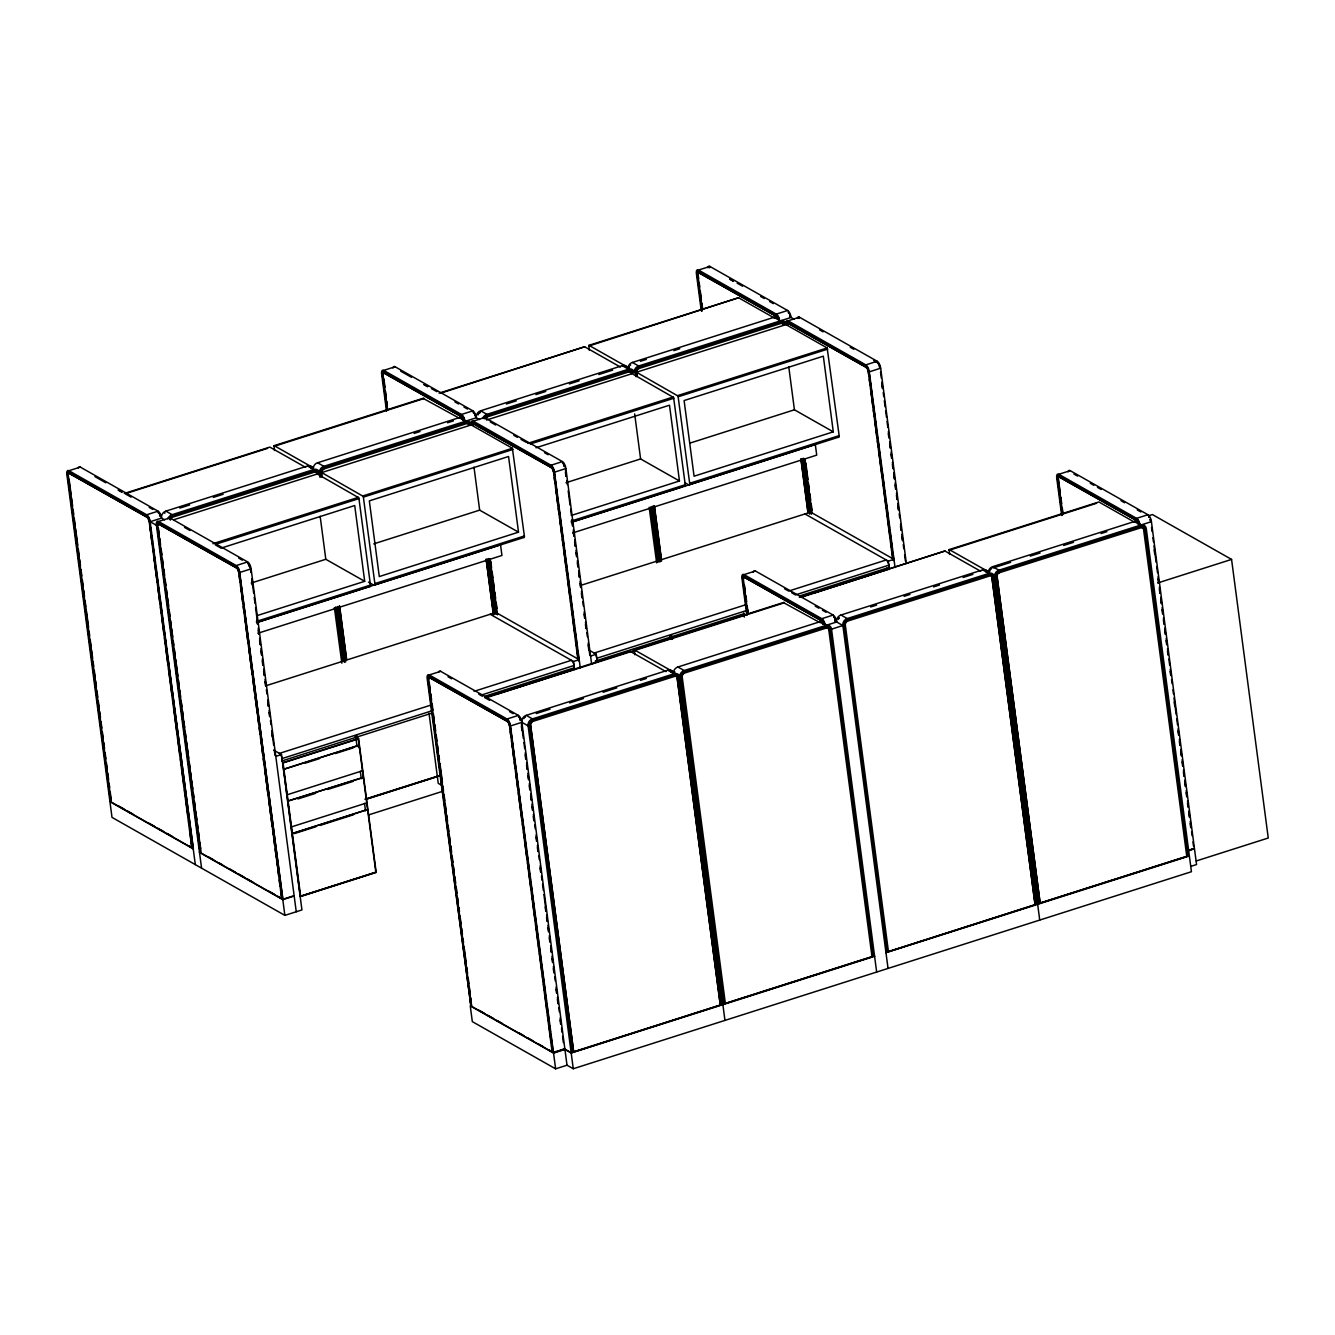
<?xml version="1.0" encoding="UTF-8"?>
<svg xmlns="http://www.w3.org/2000/svg" width="1335" height="1335" viewBox="0 0 1335 1335"><rect width="100%" height="100%" fill="white"/><g stroke="black" fill="none" stroke-linecap="round" stroke-linejoin="round"><path stroke-width="1.5" d="M423.412 398.514L459.59 418.356M783.728 602.736L819.907 622.577M784.112 602.302L634.392 649.928L634.792 654.734M1134.683 522.252L1098.889 501.96L949.168 549.603L949.569 554.409M314.292 470.621A4.155 3.471 -60.5 0 1 317.964 473.024L318.147 473.124A4.155 3.471 -60.5 0 0 314.459 470.721L171.614 516.094A4.138 3.454 -60.5 0 0 169.295 518.397M313.725 470.788L171.781 516.194A4.138 3.454 -60.5 0 0 169.462 518.497M316.896 473.658A2.687 2.253 -60.5 0 0 314.509 472.106L171.915 517.396A2.687 2.236 -60.5 0 0 170.162 519.582M324.038 467.651L465.598 422.527L323.304 467.751A4.138 3.454 -60.5 0 0 320.534 472.206L321.301 477.012M486.391 415.769L628.668 370.563L487.125 415.669M486.691 417.071L629.286 371.781A2.687 2.253 -60.5 0 1 631.672 373.333M784.546 324.939L784.446 324.338A4.155 3.471 -60.5 0 0 780.942 322.052L638.08 367.425A4.138 3.454 -60.5 0 0 635.31 371.881L636.077 376.687M780.191 322.102L638.264 367.526A4.138 3.454 -60.5 0 0 635.477 371.964L635.377 372.482M674.776 674.959L531.931 720.333A4.138 3.454 -60.5 0 0 529.144 724.788L572.415 1052.28L571.146 1052.681L564.204 1048.743L553.708 1052.898M674.042 675.009L532.098 720.433A4.138 3.454 -60.5 0 0 529.327 724.872M684.354 671.872L825.914 626.766L683.62 671.972A4.138 3.454 -60.5 0 0 680.85 676.428L724.104 1003.92L681.017 676.528A4.138 3.454 -60.5 0 1 683.804 672.072M828.818 629.903L828.918 629.536A2.687 2.253 -60.5 0 0 826.532 627.984L683.92 673.274A2.687 2.236 -60.5 0 0 682.118 676.161L725.372 1003.519L872.022 956.778L828.735 629.436A2.687 2.253 -60.5 0 0 826.348 627.884M993.056 576.92L1036.361 904.396L993.24 577.02A4.155 3.471 -60.5 0 0 989.552 574.617L846.707 619.991A4.138 3.454 -60.5 0 0 843.92 624.446L887.191 951.955L885.923 952.356M988.818 574.684L846.874 620.091A4.138 3.454 -60.5 0 0 844.104 624.546M991.988 577.554A2.687 2.253 -60.5 0 0 989.602 576.002L847.007 621.292A2.687 2.236 -60.5 0 0 845.205 624.179L888.442 951.538L1035.092 904.796L991.822 577.454M999.147 571.547L1140.691 526.424L998.413 571.647A4.138 3.454 -60.5 0 0 995.626 576.103L1038.88 903.595L995.793 576.203A4.138 3.454 -60.5 0 1 998.58 571.747M1141.125 527.542A2.687 2.253 -60.5 0 1 1143.528 529.111L1143.695 529.194A2.687 2.253 -60.5 0 0 1141.308 527.642L998.697 572.949A2.687 2.236 -60.5 0 0 996.911 575.836L1040.149 903.194L997.128 576.42M107.117 772.832L110.588 801.718L67.484 474.325A4.155 1.685 72.3 0 1 68.819 471.906L147.167 516.311A4.138 1.685 72.3 0 1 149.386 520.75L193.391 848.676L109.887 801.317L66.867 474.509A5.607 2.286 72.3 0 1 68.936 470.721L80.317 467.1L158.064 511.171A5.59 2.286 72.3 0 1 161.552 518.097L164.672 519.866M386.516 411.18L381.643 374.167A5.607 2.286 72.3 0 1 383.712 370.396L395.093 366.758L472.84 410.83A5.59 2.286 72.3 0 1 476.328 417.772L479.449 419.54M701.292 310.838L696.419 273.842A5.607 2.286 72.3 0 1 698.489 270.054L709.87 266.433L787.617 310.504A5.59 2.286 72.3 0 1 791.104 317.446L794.225 319.215M69.12 472.073L147.484 516.211A4.138 1.685 72.3 0 1 148.836 517.997M386.933 409.528L382.261 374A4.155 1.685 72.3 0 1 383.596 371.581L462.26 415.886A4.138 1.685 72.3 0 1 464.38 419.774M701.993 311.255L697.054 273.675A4.155 1.685 72.3 0 1 698.372 271.255L777.037 315.561A4.138 1.685 72.3 0 1 778.822 318.364M110.238 791.722L111.272 802.101L68.202 474.859A2.687 1.101 72.3 0 1 69.053 473.291L147.584 517.513A2.687 1.085 72.3 0 1 149.036 520.383L191.806 847.758L189.687 829.152M387.634 409.945L382.978 374.518A2.687 1.101 72.3 0 1 383.846 372.949L462.377 417.188A2.687 1.085 72.3 0 1 463.746 419.707M702.41 309.603L697.754 274.192A2.687 1.101 72.3 0 1 698.622 272.624L777.154 316.862A2.687 1.085 72.3 0 1 778.171 318.331M382.344 374.584L382.578 373.9A4.155 1.685 72.3 0 1 383.913 371.48L384.213 371.631M697.12 274.259L697.354 273.575A4.155 1.685 72.3 0 1 698.689 271.155L698.989 271.305M383.028 375.001L383.295 374.417A2.687 1.101 72.3 0 1 384.146 372.849L384.397 372.982M697.805 274.676L698.072 274.092A2.687 1.101 72.3 0 1 698.939 272.524L699.173 272.657M124.288 493.499L269.837 447.108L305.665 467.4M274.476 450.512L274.126 445.673L423.796 398.064M439.065 393.174L584.63 346.766L620.441 367.075M589.252 350.187L588.902 345.348L738.572 297.738L774.367 318.014M125.907 493.499L267.534 448.36M273.942 446.391L423.429 398.748M440.683 393.174L584.63 346.766M588.718 346.065L738.572 297.738M68.936 470.721L146.683 514.793L158.064 511.171M383.712 370.396L461.476 414.467L472.84 410.83M698.489 270.054L776.252 314.125L787.617 310.504M383.896 371.731L461.943 415.702M698.672 271.405L776.736 315.36M195.311 864.613L150.171 521.718L161.552 518.097A5.59 4.672 -60.5 0 1 165.907 511.121L307.484 465.998A5.607 4.689 -60.5 0 1 312.64 467.767M313.174 469.036A5.59 4.672 -60.5 0 1 317.596 462.778L459.19 417.655A5.607 4.689 -60.5 0 1 464.63 420.024M320.033 477.396L319.499 473.291A5.59 4.672 -60.5 0 1 323.854 466.315L476.328 417.772A5.59 4.672 -60.5 0 1 480.683 410.796L622.26 365.673A5.607 4.689 -60.5 0 1 627.717 368.06M627.967 367.959A5.59 4.672 -60.5 0 1 632.373 362.452L773.966 317.313A5.607 4.689 -60.5 0 1 778.756 318.548M69.303 473.408L147.334 517.363M384.079 373.082L462.11 417.037M698.856 272.757L776.887 316.695M179.858 508.084L189.687 504.947M213.283 497.421L223.112 494.284M414.134 433.408L420.024 431.522M447.542 422.761L453.449 420.875M506.432 403.988L516.261 400.85M535.919 394.593L545.748 391.455M569.344 383.929L579.173 380.809M598.831 374.534L612.598 370.145M640.433 361.268L646.34 359.399M673.858 350.621L679.765 348.735M149.487 521.351L149.704 520.65A4.138 1.685 72.3 0 0 149.069 518.497M168.06 518.714A5.59 4.672 -60.5 0 1 172.148 514.676L313.742 469.536A5.607 4.689 -60.5 0 1 319.499 473.291M482.836 418.389A5.59 4.672 -60.5 0 1 486.925 414.334L628.518 369.211A5.607 4.689 -60.5 0 1 634.275 372.966A5.59 4.672 -60.5 0 1 638.631 365.99L791.104 317.446M201.568 868.15L156.429 525.272A5.607 2.286 72.3 0 1 158.498 521.484L169.862 517.863L247.626 561.935A5.59 2.286 72.3 0 1 251.113 568.86L296.253 911.755M368.477 582.127L373.984 585.247A2.52 1.018 72.3 0 0 374.868 583.612L363.27 496.37L321.718 472.59L471.205 424.93A5.607 2.286 72.3 0 1 473.274 421.159L484.655 417.521L562.402 461.593A5.59 2.286 72.3 0 1 565.89 468.535L591.655 664.229M685.022 482.803L688.76 484.922A2.52 1.018 72.3 0 0 689.661 483.287L678.046 396.044L636.495 372.248L785.981 324.605A5.607 2.286 72.3 0 1 788.05 320.817L799.431 317.196L877.178 361.268A5.59 2.286 72.3 0 1 880.666 368.193L906.365 563.47M197.747 831.822L200.133 852.481L157.046 525.089A4.155 1.685 72.3 0 1 158.381 522.669L237.046 566.974A4.138 1.685 72.3 0 1 239.265 571.413L240.701 582.294M473.775 422.394L473.474 422.244A4.155 1.685 72.3 0 0 472.139 424.663L471.822 424.764A4.155 1.685 72.3 0 1 473.157 422.344L551.822 466.649A4.138 1.685 72.3 0 1 553.408 468.935M788.551 322.069L788.251 321.919A4.155 1.685 72.3 0 0 786.916 324.322L786.599 324.438A4.155 1.685 72.3 0 1 787.934 322.019L866.599 366.324M201.151 852.765L157.764 525.623A2.687 1.101 72.3 0 1 158.615 524.054L237.146 568.276A2.687 1.085 72.3 0 1 238.598 571.146L281.685 898.405L278.114 896.386M473.958 423.746L473.708 423.612A2.687 1.101 72.3 0 0 472.857 425.181L472.54 425.281A2.687 1.101 72.3 0 1 473.391 423.712L551.922 467.951A2.687 1.085 72.3 0 1 553.374 470.821L578.022 660.491M788.735 323.42L788.484 323.287A2.687 1.101 72.3 0 0 787.633 324.856L787.316 324.956A2.687 1.101 72.3 0 1 788.167 323.387L866.699 367.626M173.7 519.766L317.279 473.992L358.831 497.805L370.462 585.064A2.486 1.018 72.3 0 1 369.578 586.666L257.455 622.41M486.507 420.058L632.072 373.666L673.608 397.48L685.239 484.722A2.486 1.018 72.3 0 1 684.354 486.34L572.231 522.068M157.113 525.673L157.363 524.989A4.155 1.685 72.3 0 1 158.681 522.569L158.999 522.719M212.882 543.712L358.447 497.321M362.903 495.936L512.39 448.276L524.371 535.969A2.52 1.018 72.3 0 1 523.47 537.605L373.984 585.247M527.659 443.387L673.224 396.996M677.679 395.594L827.166 347.951L839.148 435.644A2.52 1.018 72.3 0 1 838.246 437.279L688.76 484.922M363.487 497.087L512.974 449.444M678.263 396.745L827.75 349.102M215.486 544.33L359.065 498.572M530.262 444.004L673.841 398.247M221.226 548.084L354.709 505.531L364.689 581.309L256.721 615.719M536.002 447.759L669.502 405.206L679.465 480.984L571.497 515.393M158.498 521.484L236.245 565.556L247.626 561.935M473.274 421.159L551.021 465.231L562.402 461.593M788.05 320.817L865.798 364.889L877.178 361.268M158.681 522.836L236.729 566.791M473.458 422.494L551.505 466.449M788.234 322.169L866.281 366.124M158.865 524.171L236.896 568.126M473.641 423.846L551.672 467.784M788.418 323.521L866.448 367.459M892.798 560.149L868.15 370.479M282.903 899.106L239.349 572.014M578.706 660.875L554.042 471.071A4.138 1.685 72.3 0 0 553.608 469.453M893.482 560.533L868.818 370.746M273.992 750.32L281.485 754.559L301.944 909.936L284.872 915.376L239.733 572.481L251.113 568.86M580.274 667.85L554.509 472.156L565.89 468.535M895.051 567.525L869.285 371.831L880.666 368.193M251.214 583.045L325.807 559.282L364.689 581.309M373.75 543.879L479.649 510.137L518.514 532.164L508.552 456.503L369.328 500.875L379.29 576.553L518.514 532.164M565.99 482.719L640.6 458.94L679.465 480.984M690.479 442.936L794.425 409.795L833.29 431.839L823.328 356.178L684.104 400.55L694.067 476.211L833.29 431.839M256.37 621.426L370.462 585.064M374.868 583.612L524.371 535.969M571.146 521.084L685.239 484.722M689.661 483.287L839.148 435.644M256.504 622.527L500.525 544.747L501.943 555.46L257.939 633.241M571.28 522.202L682.168 486.858M572.715 532.915L816.72 455.135L815.301 444.421L684.354 486.34M265.715 685.823L495.886 612.448L579.19 659.674L573.499 661.492L490.195 614.267M580.491 585.481L810.662 512.123L893.966 559.348L888.292 561.151L804.972 513.942M470.137 997.612L470.905 1005.939L427.183 678.731A5.607 2.286 72.3 0 1 429.253 674.943L440.633 671.321L518.38 715.393A5.59 2.286 72.3 0 1 521.868 722.318L567.008 1065.213L573.266 1068.751L1191.437 871.722L1189.368 855.985L885.956 952.689M746.832 615.402L741.96 578.405A5.607 2.286 72.3 0 1 744.029 574.617L755.41 570.996L833.157 615.068A5.59 2.286 72.3 0 1 836.644 621.993L842.886 625.531L888.042 968.426M1061.609 515.076L1056.736 478.064A5.607 2.286 72.3 0 1 1058.805 474.292L1070.186 470.654L1147.933 514.726A5.59 2.286 72.3 0 1 1151.421 521.668L1194.441 848.476L1186.798 850.762M470.905 1005.939L427.801 678.547A4.155 1.685 72.3 0 1 429.136 676.144L507.801 720.449A4.138 1.685 72.3 0 1 510.02 724.872L511.739 737.804M747.25 613.75L742.594 578.222A4.155 1.685 72.3 0 1 743.912 575.802L822.577 620.108A4.138 1.685 72.3 0 1 824.362 622.911M1062.31 515.477L1057.37 477.897A4.155 1.685 72.3 0 1 1058.688 475.477L1137.353 519.782A4.138 1.685 72.3 0 1 1139.589 524.221M552.123 1051.98L471.589 1006.34L428.518 679.081A2.687 1.101 72.3 0 1 429.369 677.512L507.917 721.734A2.687 1.085 72.3 0 1 509.353 724.605L552.123 1051.98L551.639 1045.706M747.95 614.167L743.295 578.756A2.687 1.101 72.3 0 1 744.162 577.187L822.694 621.409A2.687 1.085 72.3 0 1 823.712 622.894M1062.727 513.841L1058.071 478.414A2.687 1.101 72.3 0 1 1058.939 476.845L1137.47 521.084A2.687 1.085 72.3 0 1 1138.905 523.954M427.884 679.148L428.118 678.447A4.155 1.685 72.3 0 1 429.453 676.027L429.753 676.194M742.661 578.823L742.894 578.122A4.155 1.685 72.3 0 1 744.229 575.702L744.529 575.869M1057.437 478.481L1057.687 477.796A4.155 1.685 72.3 0 1 1059.005 475.377L1059.306 475.527M428.568 679.565L428.835 678.981A2.687 1.101 72.3 0 1 429.686 677.412L429.937 677.529M743.345 579.223L743.612 578.656A2.687 1.101 72.3 0 1 744.479 577.087L744.713 577.204M1058.138 478.898L1058.388 478.314A2.687 1.101 72.3 0 1 1059.256 476.745L1059.489 476.879M432.373 704.63L279.399 753.391A4.355 1.769 72.3 0 1 280.517 754.509M474.092 691.33L571.43 660.308A4.355 1.769 72.3 0 1 574.033 665.497A4.355 1.769 72.3 0 1 572.481 668.334L485.072 696.202M745.164 604.939L594.175 653.049A4.355 1.769 72.3 0 1 595.811 655.068M788.868 591.005L886.206 559.982A4.355 1.769 72.3 0 1 888.81 565.172A4.355 1.769 72.3 0 1 887.258 568.009L799.849 595.877M275.794 756.378L281.485 754.559M590.571 656.052L596.261 654.233L597.346 662.41M282.019 758.58L431.005 711.088M480.667 695.268L574.033 665.497M596.795 658.255L747.767 610.128M888.81 565.172L795.443 594.926L791.755 592.823M282.453 760.783L431.439 713.29M595.243 661.092L744.229 613.599M484.605 697.721L630.17 651.33L665.981 671.639M799.381 597.396L944.946 551.005L980.758 571.297M498.539 693.583L572.448 670.02M813.315 593.274L887.224 569.711M358.564 738.522L282.72 762.702L300.358 896.636L376.203 872.456L358.564 738.522L355.01 736.503M486.224 697.721L783.745 602.969M801.017 597.396L944.946 551.005M949.035 550.287L1096.552 503.278M358.297 738.956L283.07 762.936L300.625 896.202L375.836 872.222L358.297 738.956L355.861 737.587L357.062 746.615M631.505 651.88L635.46 650.612M359.132 745.314L283.921 769.294M283.738 769.194L358.965 745.214M305.598 763.019L319.449 758.614M335.285 753.557L353.091 747.884M429.253 674.943L507.016 719.014L518.38 715.393M744.029 574.617L821.793 618.689L833.157 615.068M1058.805 474.292L1136.569 518.364L1147.933 514.726M429.436 676.294L507.484 720.249M744.212 575.969L822.26 619.924M1058.989 475.627L1137.053 519.599M1148.534 515.794L1152.422 514.559L1231.571 559.415L1268.25 838.013L1196.293 860.958M567.008 1065.213L555.627 1068.834L510.487 725.956L521.868 722.318A5.59 4.672 -60.5 0 1 526.224 715.36L667.8 670.22A5.607 4.689 -60.5 0 1 672.957 671.989M673.508 672.523A5.59 4.672 -60.5 0 1 677.913 666.999L819.506 621.876A5.607 4.689 -60.5 0 1 824.947 624.263M722.836 1004.321L679.815 677.512A5.59 4.672 -60.5 0 1 684.171 670.537L836.644 621.993A5.59 4.672 -60.5 0 1 841 615.018L982.577 569.895A5.607 4.689 -60.5 0 1 988.034 572.281M988.284 572.198A5.59 4.672 -60.5 0 1 992.689 566.674L1134.283 521.551A5.607 4.689 -60.5 0 1 1139.723 523.921M429.62 677.646L507.65 721.584M744.396 577.304L822.427 621.259M1059.189 476.979L1137.22 520.934M536.236 713.558L550.003 709.169M569.661 702.911L583.428 698.522M603.086 692.248L616.853 687.859M640.433 680.349L646.34 678.464M870.687 606.958L876.578 605.072M904.095 596.311L910.003 594.425M933.599 586.899L939.49 585.03M963.086 577.504L972.915 574.367M992.89 568.009L1010.578 562.369M1030.253 556.094L1040.082 552.974M1063.661 545.448L1073.49 542.31M1101.025 533.549L1106.915 531.664M834.942 621.342L835.193 620.758A2.687 1.085 72.3 0 0 835.026 620.057M564.889 1049.143L552.823 1052.364L510.12 725.472M573.266 1068.751L528.109 725.873A5.59 4.672 -60.5 0 1 532.465 718.898L674.058 673.774A5.607 4.689 -60.5 0 1 679.815 677.512M819.506 621.876L825.748 625.414A5.607 4.689 -60.5 0 1 831.521 629.169L842.886 625.531A5.59 4.672 -60.5 0 1 847.241 618.572L988.834 573.433A5.607 4.689 -60.5 0 1 994.592 577.187L1037.612 903.995M994.592 577.187A5.59 4.672 -60.5 0 1 998.947 570.212L1151.421 521.668M674.826 676.328L532.231 721.618A2.687 2.236 -60.5 0 0 530.429 724.505L573.666 1051.88L530.646 725.105M363.187 777.37L287.626 801.15L363.37 777.471M297.939 798.964L315.761 793.274M327.642 789.486L353.374 781.292M364.872 799.198L438.381 775.919M366.641 798.981L439.232 775.852M366.508 799.181L439.399 775.952M291.497 826.882L366.708 802.919M292.198 833.491L367.425 809.511M294.267 833.624L316.028 826.682M319.999 825.43L353.641 814.7M368.577 814.917L443.454 791.054M1157.662 582.978L1231.571 559.415M282.753 899.306L294.134 895.668M294.184 896.002L282.803 899.64L199.499 852.414M471.589 1006.34L470.821 998.013M552.823 1052.364L553.658 1052.564M1186.848 851.096L1193.957 848.476M1186.915 851.229L1194.491 848.81L1196.56 864.546L1190.87 866.365M573.499 1051.78L720.316 1005.138L677.045 677.779A2.687 2.253 -60.5 0 0 674.659 676.228L674.375 676.461M724.104 1003.92L721.401 1004.638L678.28 677.245A4.155 3.471 -60.5 0 0 674.609 674.859M873.107 956.277L830.086 629.486L873.107 956.277L874.542 955.977M1036.177 904.296L1038.88 903.595M1039.982 903.094L1186.798 856.453L1143.594 529.578M1187.883 855.952L1144.863 529.161L1187.883 855.952L1189.318 855.652L1146.298 528.827A5.607 4.689 -60.5 0 0 1140.541 525.089L1134.283 521.551M571.33 1052.814L722.352 1004.337M886.106 952.489L1037.128 903.995M874.592 956.311L571.18 1053.015L564.939 1049.477L553.558 1053.098L470.254 1005.872L472.323 1021.625L555.627 1068.834M628.501 370.462L629.236 370.396A4.155 3.471 -60.5 0 1 632.923 372.799L632.74 372.699A4.155 3.471 -60.5 0 0 629.069 370.296M1140.507 526.34L1141.258 526.274A4.155 3.471 -60.5 0 1 1144.929 528.66M825.731 626.666L826.482 626.599A4.155 3.471 -60.5 0 1 830.153 629.002M949.218 549.569L988.768 571.931M634.442 649.911L673.991 672.256M589.019 345.365L628.451 367.692M274.242 445.69L313.675 468.034M69.437 471.973L69.136 471.806A4.155 1.685 72.3 0 0 67.801 473.291M69.62 473.308L69.37 473.191A2.687 1.101 72.3 0 0 68.786 473.308M159.182 524.071L158.932 523.937A2.687 1.101 72.3 0 0 158.064 525.189M729.945 279.048L733.549 281.101M737.17 283.154L742.594 286.224M760.666 296.47L764.288 298.523M769.711 301.593L773.332 303.646M819.506 329.812L823.111 331.864M850.228 347.233L853.849 349.286M873.741 360.55L877.345 362.603M1073.991 474.058L1077.595 476.111M1090.261 483.27L1093.866 485.323M1097.487 487.375L1101.108 489.428M1120.983 500.692L1124.604 502.744M1137.253 509.92L1140.874 511.973M729.628 279.149L733.232 281.201M773.966 317.313L780.207 320.867A5.607 4.689 -60.5 0 1 785.981 324.605L827.166 347.951M783.278 325.356L783.194 324.872A2.687 2.253 -60.5 0 0 780.808 323.32M632.373 362.452L638.631 365.99M992.689 566.674L998.947 570.212M999.164 572.782L998.88 573.049A2.687 2.236 -60.5 0 0 997.078 575.919M637.346 376.303L636.628 372.098L637.029 376.337M622.26 365.673L628.518 369.211M982.577 569.895L988.834 573.433M628.835 371.898L629.119 371.681A2.687 2.253 -60.5 0 1 631.505 373.233L631.572 373.7M992.072 578.038L1035.092 904.796M886.64 568.243L888.893 569.528M480.683 410.796L486.925 414.334M841 615.018L847.241 618.572M487.142 416.904L486.858 417.171A2.687 2.236 -60.5 0 0 485.222 418.99M847.458 621.142L847.174 621.392A2.687 2.236 -60.5 0 0 845.372 624.279L845.255 624.663M400.7 371.18L411.547 377.338M424.196 384.497L427.817 386.549M431.439 388.602L436.862 391.672M454.935 401.918L458.556 403.971M463.979 407.041L467.584 409.094M490.262 421.943L495.686 425.014M513.758 435.26L517.379 437.313M520.984 439.365L526.407 442.436M544.496 452.682L548.101 454.734M784.513 588.735L788.134 590.788M815.251 606.157L818.872 608.193M822.477 610.245L826.098 612.298M423.879 384.613L427.5 386.649M459.19 417.655L465.431 421.192A5.607 4.689 -60.5 0 1 471.205 424.93L512.39 448.276M469.77 425.264L469.67 424.663A4.155 3.471 -60.5 0 0 465.982 422.277M669.786 636.178L673.341 638.197M670.637 637.246L673.074 638.631M317.596 462.778L323.854 466.315M677.913 666.999L684.171 670.537M684.388 673.107L684.104 673.374A2.687 2.236 -60.5 0 0 682.302 676.261L682.168 676.645M320.584 472.807L320.7 472.306A4.138 3.454 -60.5 0 1 323.487 467.851M307.484 465.998L313.742 469.536M667.8 670.22L674.058 673.774M314.042 472.24L314.342 472.006A2.687 2.253 -60.5 0 1 316.729 473.558L316.796 474.042M677.296 678.364L720.316 1005.138M588.768 649.978L596.261 654.233M165.907 511.121L172.148 514.676M526.224 715.36L532.465 718.898M172.365 517.246L172.082 517.496A2.687 2.236 -60.5 0 0 170.296 520.033M94.969 476.645L105.815 482.786M118.465 489.962L122.086 492.014M125.69 494.05L131.114 497.137M149.203 507.383L152.807 509.419M184.514 527.392L189.937 530.479M215.252 544.813L220.675 547.884M238.748 558.13L242.369 560.183M448.043 676.762L451.664 678.814M478.781 694.183L482.402 696.236M486.007 698.288L489.628 700.324M509.519 711.605L513.124 713.658M118.147 490.062L121.769 492.114M521.868 722.318L528.109 725.873M156.429 525.272L150.171 521.718A5.59 2.286 72.3 0 0 146.683 514.793M441.868 785.397L438.247 783.345L429.019 713.29M362.486 770.762L287.259 794.742M367.592 809.611L292.382 833.591M375.836 872.222L300.625 896.202M118.748 806.056L124.122 809.11M127.693 811.129L133.066 814.183M149.17 823.311L154.543 826.348M158.131 828.384L163.487 831.421M167.075 833.457L172.449 836.494M188.552 845.622L192.123 847.658M208.31 856.82L213.683 859.873M219.04 862.911L222.628 864.947M229.787 869.002L235.16 872.039M238.731 874.075L244.105 877.112M247.676 879.148L253.049 882.185M269.153 891.313L274.526 894.35M479.065 1010.295L484.438 1013.332M488.009 1015.368L493.383 1018.405M496.97 1020.441L502.327 1023.478M518.447 1032.606L523.804 1035.643M527.392 1037.679L532.765 1040.716M538.122 1043.77L543.495 1046.807M548.869 1049.844L552.44 1051.88M199.449 852.08L282.937 899.44M193.241 848.876L109.937 801.651L112.007 817.387L284.872 915.376M1136.736 519.699L1137.036 519.882A4.138 1.685 72.3 0 1 1139.155 523.771M1136.903 521.034L1137.153 521.184A2.687 1.085 72.3 0 1 1138.588 524.054M865.964 366.224L866.281 366.424A4.138 1.685 72.3 0 1 868.501 370.846L868.601 371.447M866.131 367.559L866.398 367.726A2.687 1.085 72.3 0 1 867.833 370.596L867.9 371.08M776.419 315.46L776.72 315.661A4.138 1.685 72.3 0 1 778.505 318.464M776.586 316.796L776.837 316.962A2.687 1.085 72.3 0 1 777.854 318.431M821.959 620.024L822.26 620.208A4.138 1.685 72.3 0 1 824.379 624.096M822.126 621.359L822.377 621.509A2.687 1.085 72.3 0 1 823.745 624.029M551.188 466.566L551.505 466.749A4.138 1.685 72.3 0 1 553.725 471.172L553.825 471.789M551.355 467.884L551.605 468.051A2.687 1.085 72.3 0 1 553.057 470.921L553.124 471.405M461.626 415.802L461.943 415.986A4.138 1.685 72.3 0 1 464.063 419.874M461.793 417.137L462.06 417.288A2.687 1.085 72.3 0 1 463.429 419.807M518.547 716.728L518.864 716.912A4.138 1.685 72.3 0 1 519.415 717.462M507.166 720.349L507.484 720.55A4.138 1.685 72.3 0 1 509.703 724.972L509.803 725.572M507.333 721.684L507.6 721.834A2.687 1.085 72.3 0 1 509.036 724.705L509.102 725.205M247.793 563.27L248.11 563.453A4.138 1.685 72.3 0 1 248.66 564.004M158.231 512.506L158.548 512.69A4.138 1.685 72.3 0 1 159.099 513.241M236.412 566.891L236.729 567.075A4.138 1.685 72.3 0 1 238.948 571.514L239.032 572.114M236.579 568.226L236.829 568.376A2.687 1.085 72.3 0 1 238.281 571.246L238.348 571.73M147.017 517.463L147.284 517.613A2.687 1.085 72.3 0 1 148.719 520.483L148.786 520.984M1145.029 529.261L1144.763 528.56A4.155 3.471 -60.5 0 0 1141.075 526.174M830.253 629.586L829.986 628.902A4.155 3.471 -60.5 0 0 826.298 626.499M879.965 367.826L879.882 367.225A4.138 1.685 72.3 0 0 879.014 364.572M879.665 367.926L879.565 367.325A4.138 1.685 72.3 0 0 879.131 365.69M835.96 621.626L835.86 621.025A4.138 1.685 72.3 0 0 834.992 618.372M835.643 621.726L835.543 621.125A4.138 1.685 72.3 0 0 835.109 619.49M790.42 317.062L790.32 316.462A4.138 1.685 72.3 0 0 789.686 314.309M790.103 317.163L790.003 316.562A4.138 1.685 72.3 0 0 789.569 314.926M250.329 567.876L250.963 572.598M1151.538 527.458L1152.088 531.564M1152.889 537.738L1153.44 541.843M1153.974 545.948L1156.143 562.402M1156.677 566.507L1157.495 572.665M1158.046 576.787L1158.847 582.944M1159.397 587.066L1160.198 593.224M1160.749 597.329L1161.55 603.503M1162.101 607.609L1162.902 613.783M1163.453 617.888L1164.253 624.062M1164.804 628.168L1165.622 634.325M1166.156 638.447L1166.974 644.605M1167.508 648.727L1168.325 654.884M1168.859 658.989L1169.677 665.164M1170.211 669.269L1171.029 675.443M1171.563 679.548L1172.113 683.654M1172.914 689.828L1173.465 693.933M1173.999 698.055L1176.168 714.492M1176.702 718.597L1177.52 724.771M1178.054 728.877L1178.872 735.051M1179.406 739.156L1180.223 745.314M1180.774 749.436L1181.575 755.593M1182.126 759.698L1182.927 765.873M1183.477 769.978L1184.278 776.152M1184.829 780.257L1185.63 786.432M1186.181 790.537L1186.999 796.695M1187.533 800.816L1188.35 806.974M1188.884 811.096L1189.702 817.254M1190.236 821.359L1191.054 827.533M1191.588 831.638L1192.138 835.76M1192.939 841.918L1193.49 846.023M1154.208 550.17L1154.742 554.275M1157.996 578.939L1158.53 583.045M1159.347 589.219L1159.881 593.324M1160.699 599.498L1161.233 603.604M1162.051 609.761L1162.585 613.883M1163.402 620.041L1163.953 624.163M1164.754 630.32L1165.305 634.425M1166.106 640.6L1166.657 644.705M1167.457 650.879L1168.008 654.984M1170.161 671.422L1170.712 675.543M1174.233 702.26L1174.767 706.365M1178.021 731.029L1178.555 735.151M1179.372 741.309L1179.906 745.414M1180.724 751.588L1181.258 755.693M1182.076 761.868L1182.61 765.973M1183.427 772.147L1183.961 776.252M1184.779 782.41L1185.33 786.532M1186.131 792.69L1186.681 796.811M1187.483 802.969L1188.033 807.074M1188.834 813.249L1189.385 817.354M1190.186 823.528L1190.737 827.633M1188.834 855.652L1037.762 903.795M1058.438 478.798L1060.34 493.182M1060.874 497.287L1061.692 503.462M1062.226 507.567L1063.044 513.741M1057.754 478.381L1059.64 492.765M1060.19 496.887L1060.991 503.045M1061.542 507.166L1062.343 513.324M1037.662 904.329L1039.731 920.065M880.516 371.931L881.334 378.105M881.868 382.21L882.685 388.385M883.219 392.49L883.753 396.595M884.304 400.717L885.122 406.875M885.656 410.98L886.473 417.154M887.007 421.259L887.825 427.434M888.359 431.539L889.177 437.713M889.711 441.818L890.528 447.976M891.062 452.098L891.88 458.255M892.414 462.377L893.232 468.535M893.766 472.64L894.584 478.814M895.117 482.92L895.935 489.094M896.486 493.199L897.287 499.373M897.838 503.479L898.639 509.636M899.189 513.758L899.723 517.863M900.541 524.038L901.342 530.195M901.893 534.3L902.71 540.475M903.244 544.58L903.778 548.685M904.596 554.859L905.414 561.017M881.818 384.363L882.368 388.485M888.309 433.691L888.86 437.813M889.661 443.971L890.211 448.076M891.029 454.25L891.563 458.356M892.381 464.53L892.915 468.635M893.732 474.809L894.266 478.915M895.084 485.072L895.618 489.194M896.436 495.352L896.97 499.474M897.788 505.631L898.322 509.736M900.491 526.19L901.025 530.295M901.843 536.47L902.393 540.575M868.918 371.347L869.452 375.469M869.986 379.574L870.804 385.732M871.354 389.853L872.155 396.011M872.706 400.133L873.507 406.291M874.058 410.396L874.859 416.57M875.41 420.675L876.211 426.85M876.761 430.955L877.295 435.06M877.846 439.182L878.931 447.392M879.465 451.514L880.282 457.671M880.816 461.793L881.35 465.898M881.901 470.003L884.07 486.441M884.604 490.562L885.422 496.72M885.956 500.842L886.774 507M887.308 511.105L888.125 517.279M888.659 521.384L889.477 527.559M890.011 531.664L890.829 537.838M891.363 541.943L892.18 548.101M892.731 552.223L893.532 558.38M868.217 370.98L868.768 375.085M869.302 379.19L870.12 385.364M870.654 389.47L871.471 395.644M872.005 399.749L872.823 405.907M873.357 410.029L874.175 416.186M874.709 420.308L875.526 426.466M876.06 430.571L876.878 436.745M877.412 440.85L878.23 447.025M878.764 451.13L879.581 457.288M880.132 461.409L882.285 477.847M882.835 481.952L883.37 486.073M883.92 490.179L884.721 496.336M885.272 500.458L886.34 508.668M886.891 512.79L887.425 516.895M887.975 521L888.776 527.175M889.327 531.28L890.128 537.454M890.679 541.559L891.496 547.717M892.03 551.839L892.848 557.997M888.292 561.151L889.36 569.327M831.521 629.169L876.661 972.047M874.058 955.977L722.986 1004.137M805.823 463.028L807.975 479.465M808.526 483.587L809.327 489.745M809.878 493.867L810.679 500.024M811.229 504.129L812.03 510.304M804.955 459.023L811.997 512.456M805.389 464.68L807.291 479.065M807.825 483.17L809.995 499.624M810.529 503.729L811.346 509.903M804.254 458.623L811.563 514.108M803.57 458.205L810.879 513.708M802.135 458.522L809.611 514.125M801.033 459.04L808.076 512.473M788.768 366.858L794.425 409.795M800.866 458.94L807.909 512.373M744.479 585.297L745.297 591.455M745.831 595.577L746.649 601.735M747.183 605.84L748 612.014M743.779 584.88L744.596 591.038M745.13 595.16L745.948 601.317M746.482 605.439L747.3 611.597M743.795 612.982L744.346 617.104M698.122 274.576L698.672 278.681M699.206 282.786L699.757 286.908M700.291 291.013L701.376 299.24M701.91 303.345L702.727 309.503M697.437 274.159L699.323 288.544M699.874 292.649L700.675 298.823M701.225 302.928L702.026 309.103M722.886 1004.671L724.955 1020.407M654.4 505.781L661.426 559.215M671.438 635.26L671.989 639.365L671.271 635.16M654.217 505.681L661.526 561.167M652.965 506.065L660.441 561.668M651.864 506.566L659.173 562.052M650.596 506.983L657.638 560.416M650.696 508.935L657.738 562.369M649.16 507.3L656.653 562.886M634.659 413.883L640.6 458.94M565.473 470.204L566.274 476.378M566.824 480.483L567.358 484.605M568.176 490.763L570.062 505.147M570.612 509.269L571.413 515.427M571.964 519.532L572.765 525.706M573.316 529.811L574.117 535.986M574.667 540.091L575.485 546.265M576.019 550.37L576.837 556.528M577.371 560.65L578.188 566.808M578.722 570.929L579.54 577.087M580.074 581.192L580.892 587.367M581.426 591.472L582.244 597.646M582.778 601.751L583.328 605.856M584.129 612.031L584.947 618.188M585.481 622.31L586.299 628.468M586.849 632.573L587.383 636.695M588.201 642.853L589.82 655.185M565.423 472.373L565.957 476.478M571.914 521.701L572.448 525.806M573.266 531.964L573.816 536.086M574.617 542.244L575.168 546.365M575.969 552.523L576.52 556.628M577.321 562.803L577.871 566.908M578.672 573.082L579.223 577.187M580.024 583.362L580.575 587.467M581.392 593.624L581.927 597.746M584.096 614.183L584.63 618.289M585.448 624.463L585.982 628.568M588.151 645.005L588.685 649.127M554.142 471.689L555.76 484.021M556.294 488.126L557.112 494.284M557.646 498.406L558.464 504.563M558.998 508.668L559.816 514.843M560.35 518.948L560.9 523.07M561.434 527.175L562.519 535.402M563.07 539.507L563.871 545.665M564.421 549.786L564.955 553.892M565.506 557.997L566.574 566.224M567.125 570.329L567.659 574.451M568.209 578.556L569.01 584.73M569.561 588.835L571.714 605.272M572.264 609.394L573.082 615.552M573.616 619.657L574.434 625.831M574.968 629.936L575.786 636.111M576.32 640.216L577.137 646.39M577.671 650.495L578.756 658.722M554.259 477.479L555.06 483.637M555.61 487.742L556.411 493.917M556.962 498.022L557.763 504.196M558.314 508.301L559.131 514.459M559.665 518.581L560.483 524.738M561.017 528.86L561.835 535.018M562.369 539.123L563.186 545.297M563.72 549.403L564.538 555.577M565.072 559.682L565.89 565.84M566.424 569.962L566.974 574.067M567.508 578.172L569.945 596.678M570.496 600.783L571.03 604.889M571.564 609.01L572.381 615.168M572.915 619.273L573.733 625.447M574.284 629.553L575.085 635.727M575.635 639.832L576.436 646.006M576.987 650.112L577.788 656.269M573.499 661.492L574.584 669.669M521.451 724.004L523.337 738.389M523.887 742.51L524.688 748.668M525.239 752.773L526.04 758.947M526.591 763.053L527.392 769.227M527.942 773.332L528.76 779.506M529.294 783.612L530.112 789.769M530.646 793.891L531.464 800.049M531.998 804.171L532.815 810.328M533.349 814.433L534.167 820.608M534.701 824.713L535.252 828.818M536.053 834.992L536.87 841.15M537.404 845.272L538.222 851.43M538.773 855.551L539.307 859.657M540.124 865.814L540.925 871.989M541.476 876.094L542.01 880.216M542.561 884.321L543.362 890.478M543.912 894.6L546.065 911.037M546.616 915.142L547.417 921.317M547.967 925.422L548.768 931.596M549.319 935.702L550.137 941.876M550.671 945.981L551.489 952.139M552.023 956.26L552.84 962.418M553.374 966.54L554.192 972.698M554.726 976.803L555.277 980.925M556.078 987.082L556.895 993.257M557.429 997.362L558.247 1003.536M558.781 1007.641L559.332 1011.746M560.133 1017.921L560.95 1024.078M561.501 1028.2L562.035 1032.305M562.569 1036.411L563.387 1042.585M521.401 726.157L521.935 730.278M525.189 754.942L525.723 759.048M526.541 765.205L527.091 769.327M527.892 775.485L528.443 779.607M529.244 785.764L529.795 789.869M530.596 796.044L531.146 800.149M531.947 806.323L532.498 810.428M533.299 816.603L533.85 820.708M536.019 837.145L536.553 841.267M537.371 847.425L537.905 851.53M540.074 867.984L540.608 872.089M545.214 907.032L545.748 911.137M546.566 917.312L547.1 921.417M547.917 927.575L548.468 931.697M549.269 937.854L549.82 941.976M550.621 948.134L551.171 952.239M551.972 958.413L552.523 962.518M553.324 968.693L553.875 972.798M556.044 989.235L556.578 993.357M557.396 999.514L557.93 1003.636M560.099 1020.073L560.633 1024.179M490.763 561.301L491.58 567.475M492.114 571.58L492.932 577.755M493.466 581.86L494.284 588.017M494.818 592.139L495.635 598.297M496.186 602.402L496.987 608.576M490.179 559.348L497.488 614.834M490.079 560.9L490.88 567.058M491.43 571.18L493.583 587.617M494.134 591.722L494.935 597.896M495.485 602.002L496.286 608.176M489.478 558.948L496.787 614.434M488.794 558.547L496.103 614.033M512.273 741.926L514.442 758.363M514.993 762.469L515.794 768.643M516.345 772.748L516.879 776.853M517.413 780.975L518.497 789.185M519.048 793.307L520.934 807.692M521.484 811.797L523.637 828.234M524.188 832.356L524.989 838.514M525.539 842.635L526.357 848.793M526.891 852.898L527.709 859.072M528.243 863.178L529.061 869.352M529.595 873.457L530.412 879.631M530.946 883.737L531.764 889.894M532.298 894.016L532.849 898.121M533.383 902.226L534.467 910.453M535.001 914.558L535.819 920.733M536.37 924.838L536.904 928.96M537.438 933.065L538.522 941.292M539.073 945.397L539.607 949.502M540.158 953.624L540.959 959.782M541.509 963.887L542.577 972.114M543.128 976.219L543.662 980.341M544.213 984.446L545.014 990.603M545.564 994.725L546.365 1000.883M546.916 1005.005L547.734 1011.162M548.268 1015.267L549.086 1021.442M549.62 1025.547L550.437 1031.721M550.971 1035.827L551.789 1042.001M552.323 1046.106L553.141 1052.264M487.358 558.864L494.834 614.45M510.237 731.263L511.055 737.437M511.589 741.542L512.406 747.7M512.94 751.822L513.758 757.98M514.292 762.101L515.11 768.259M515.644 772.364L516.461 778.539M516.995 782.644L517.813 788.818M518.347 792.923L521.868 819.64M522.402 823.745L522.953 827.867M523.487 831.972L524.305 838.13M524.839 842.252L525.656 848.409M526.19 852.531L527.008 858.689M527.559 862.794L528.36 868.968M528.91 873.073L529.711 879.248M530.262 883.353L531.063 889.51M531.614 893.632L532.415 899.79M532.965 903.895L533.766 910.069M534.317 914.175L535.135 920.349M535.669 924.454L536.486 930.628M537.02 934.734L537.838 940.891M538.372 945.013L538.923 949.118M539.457 953.223L540.542 961.45M541.076 965.555L541.893 971.73M542.427 975.835L542.978 979.94M543.512 984.062L544.33 990.22M544.864 994.325L545.681 1000.499M546.215 1004.604L547.033 1010.779M547.567 1014.884L548.385 1021.041M548.919 1025.163L549.736 1031.321M550.287 1035.443L551.088 1041.6M486.257 559.365L493.299 612.798M473.992 467.183L479.649 510.137M486.09 559.265L493.399 614.767M429.436 683.57L430.237 689.728M430.788 693.85L431.589 700.007M432.139 704.112L432.94 710.287M433.491 714.392L434.309 720.566M434.843 724.671L435.661 730.846M436.195 734.951L437.012 741.109M437.546 745.23L438.364 751.388M438.898 755.493L439.449 759.615M439.983 763.72L442.419 782.21M442.953 786.332L443.504 790.437M444.038 794.542L444.855 800.716M445.389 804.821L446.207 810.996M446.741 815.101L447.559 821.259M448.093 825.38L448.91 831.538M449.461 835.66L450.262 841.818M450.813 845.923L451.614 852.097M452.164 856.202L452.965 862.377M453.516 866.482L454.317 872.639M454.868 876.761L455.669 882.919M456.22 887.024L457.037 893.198M457.571 897.304L458.389 903.478M458.923 907.583L459.457 911.688M460.008 915.81L461.092 924.02M461.626 928.142L462.444 934.3M462.978 938.405L463.529 942.527M464.063 946.632L466.232 963.069M466.766 967.191L467.584 973.348M468.118 977.454L468.935 983.628M469.469 987.733L470.287 993.908M428.201 679.048L429.553 689.327M430.087 693.432L430.905 699.59M431.439 703.712L432.256 709.87M432.79 713.991L433.608 720.149M434.142 724.254L434.96 730.429M435.494 734.534L436.311 740.708M436.845 744.813L440.366 771.53M440.917 775.652L442.803 790.036M443.353 794.141L445.506 810.579M446.057 814.7L446.858 820.858M447.409 824.963L449.561 841.417M450.112 845.522L450.93 851.697M451.464 855.802L452.281 861.959M452.815 866.081L453.633 872.239M454.167 876.361L454.985 882.518M455.519 886.624L456.336 892.798M456.87 896.903L459.04 913.357M459.574 917.462L460.391 923.62M460.942 927.742L465.531 962.668M466.082 966.79L466.883 972.948M467.434 977.07L469.586 993.507M383.896 379.007L384.981 387.233M385.515 391.339L386.332 397.513M386.866 401.618L387.4 405.723M383.462 380.659L384.28 386.816M384.814 390.938L386.983 407.375M358.614 745.03L358.965 747.7M339.624 606.107L346.649 659.54M356.662 735.585L357.213 739.69L356.495 735.485M322.252 476.662L321.802 471.939A2.687 2.236 -60.5 0 1 323.604 469.052L466.215 423.746A2.687 2.253 -60.5 0 1 468.602 425.298M339.44 606.007L346.483 659.44M360.3 771.263L361.284 778.772M364.538 803.42L365.523 810.912M338.172 606.407L345.665 661.993M337.087 606.891L344.397 662.394M335.819 607.308L342.861 660.742M335.652 607.208L342.695 660.641M334.384 607.625L341.86 663.211M320.15 516.261L325.807 559.282M251.764 578.756L253.667 593.157M254.201 597.262L255.018 603.42M255.552 607.542L257.722 623.979M258.272 628.084L259.073 634.258M259.624 638.364L260.425 644.538M260.976 648.643L261.777 654.801M262.327 658.923L263.129 665.08M263.679 669.202L264.48 675.36M265.031 679.465L265.849 685.639M266.383 689.744L266.917 693.866M267.734 700.024L268.552 706.198M269.086 710.303L269.904 716.461M270.438 720.583L270.988 724.688M271.789 730.862L273.692 745.247M274.226 749.352L275.043 755.527M251.731 580.925L252.265 585.03M256.871 619.974L257.405 624.079M258.222 630.254L258.756 634.359M259.574 640.516L260.108 644.638M260.926 650.796L261.46 654.918M262.277 661.075L262.811 665.18M263.629 671.355L264.18 675.46M264.981 681.634L265.531 685.739M267.684 702.177L268.235 706.298M269.036 712.456L269.587 716.561M271.756 733.015L272.29 737.12M241.251 586.399L242.069 592.556M242.603 596.678L243.421 602.836M243.955 606.958L246.124 623.395M246.658 627.5L248.56 641.885M249.094 646.006L250.179 654.217M250.713 658.339L251.264 662.444M251.798 666.549L252.615 672.723M253.149 676.828L255.319 693.282M255.869 697.387L256.67 703.545M257.221 707.667L258.022 713.824M258.573 717.946L259.374 724.104M259.924 728.209L260.726 734.383M261.276 738.489L262.077 744.663M262.628 748.768L263.446 754.942M263.98 759.048L266.149 775.485M266.683 779.59L267.234 783.712M267.768 787.817L268.585 793.991M269.119 798.096L270.204 806.323M270.738 810.428L271.289 814.534M271.823 818.655L272.64 824.813M273.174 828.918L273.992 835.093M274.526 839.198L275.344 845.372M275.878 849.477L276.695 855.652M277.246 859.757L278.047 865.914M278.598 870.036L279.399 876.194M279.95 880.316L280.75 886.473M281.301 890.578L282.102 896.753M239.199 575.752L240.016 581.91M240.55 586.015L241.368 592.189M241.919 596.294L242.72 602.469M243.27 606.574L244.071 612.748M244.622 616.853L245.423 623.011M245.974 627.133L248.126 643.57M248.677 647.675L249.495 653.85M250.029 657.955L250.563 662.06M251.113 666.182L252.198 674.392M252.732 678.514L254.635 692.898M255.169 697.004L257.338 713.441M257.872 717.562L258.69 723.72M259.224 727.825L260.041 734M260.575 738.105L261.393 744.279M261.927 748.384L262.745 754.542M263.279 758.664L264.096 764.822M264.647 768.943L265.448 775.101M265.999 779.206L266.533 783.328M267.067 787.433L268.151 795.66M268.702 799.765L269.503 805.923M270.054 810.045L270.588 814.15M271.138 818.255L272.223 826.482M272.757 830.587L273.291 834.709M273.842 838.814L274.643 844.972M275.194 849.093L276.278 857.304M276.812 861.425L277.363 865.531M277.897 869.636L278.715 875.81M279.249 879.915L280.066 886.09M280.6 890.195L281.418 896.352M158.398 528.043L159.215 534.217M159.749 538.322L160.567 544.496M161.101 548.602L161.919 554.759M162.453 558.881L163.27 565.039M163.821 569.161L164.622 575.318M165.173 579.423L165.974 585.598M166.525 589.703L167.059 593.808M167.609 597.93L168.677 606.14M169.228 610.262L170.029 616.42M170.58 620.525L171.114 624.646M171.664 628.752L172.749 636.979M173.283 641.084L173.817 645.189M174.368 649.311L175.169 655.468M175.719 659.573L177.889 676.027M178.423 680.132L179.24 686.29M179.774 690.412L180.592 696.57M181.126 700.691L181.944 706.849M182.478 710.954L183.296 717.129M183.829 721.234L184.647 727.408M185.181 731.513L185.999 737.671M186.533 741.793L188.702 758.23M189.253 762.335L190.054 768.509M190.605 772.615L191.139 776.72M191.689 780.841L192.757 789.052M193.308 793.174L193.842 797.279M194.393 801.384L195.194 807.558M195.744 811.663L196.829 819.89M197.363 823.995L197.897 828.101M198.448 832.222L199.265 838.38M199.799 842.485L200.617 848.659M157.697 527.642L158.515 533.8M159.065 537.905L161.218 554.359M161.769 558.464L162.57 564.638M163.12 568.743L163.921 574.901M164.472 579.023L165.273 585.181M165.824 589.302L166.641 595.46M167.175 599.565L167.993 605.74M168.527 609.845L169.345 616.019M169.879 620.124L170.696 626.282M171.23 630.404L172.048 636.561M172.582 640.683L173.133 644.788M173.667 648.893L176.103 667.4M176.654 671.505L177.188 675.61M177.722 679.732L178.54 685.89M179.074 690.011L179.891 696.169M180.442 700.274L181.243 706.449M181.794 710.554L182.595 716.728M183.145 720.833L183.946 727.008M184.497 731.113L185.298 737.27M185.849 741.392L186.65 747.55M187.2 751.672L188.018 757.829M188.552 761.935L189.37 768.109M189.904 772.214L190.721 778.388M191.255 782.494L192.073 788.651M192.607 792.773L193.158 796.878M193.692 800.983L194.776 809.21M195.311 813.315L196.128 819.49M196.662 823.595L197.213 827.717M150.605 527.408L151.155 531.53M151.689 535.635L152.507 541.81M153.041 545.915L153.859 552.073M154.393 556.194L155.21 562.352M155.744 566.474L156.562 572.632M157.096 576.737L157.914 582.911M158.448 587.016L159.266 593.191M159.816 597.296L160.617 603.47M161.168 607.575L161.969 613.733M162.52 617.855L163.321 624.012M163.871 628.134L164.672 634.292M165.223 638.397L166.041 644.571M166.575 648.677L167.109 652.782M167.659 656.903L171.18 683.62M171.714 687.725L172.532 693.9M173.066 698.005L173.884 704.179M174.418 708.284L175.235 714.442M175.769 718.564L176.587 724.721M177.121 728.843L177.939 735.001M178.473 739.106L179.29 745.28M179.825 749.386L180.642 755.56M181.193 759.665L181.994 765.839M182.545 769.945L183.079 774.05M183.613 778.171L184.697 786.382M185.248 790.504L186.049 796.661M186.6 800.766L187.134 804.888M187.684 808.993L188.769 817.22M189.303 821.325L189.837 825.43M190.388 829.552L191.205 835.71M191.739 839.832L192.824 848.042M149.921 527.041L150.454 531.146M151.005 535.268L152.09 543.479M152.624 547.6L153.158 551.705M153.709 555.811L154.51 561.985M155.06 566.09L157.23 582.527M157.764 586.649L158.581 592.807M159.115 596.912L159.933 603.086M160.467 607.191L161.285 613.366M161.819 617.471L162.636 623.629M163.17 627.75L163.988 633.908M164.522 638.03L165.34 644.188M165.874 648.293L168.043 664.747M168.594 668.852L170.48 683.236M171.013 687.341L172.098 695.568M172.649 699.673L173.183 703.795M173.734 707.9L174.535 714.058M175.085 718.18L177.238 734.617M177.789 738.722L178.59 744.897M179.14 749.002L179.958 755.176M180.492 759.281L181.31 765.439M181.844 769.561L182.661 775.718M183.195 779.824L184.013 785.998M184.547 790.103L185.365 796.277M185.899 800.383L186.716 806.54M187.25 810.662L188.068 816.82M188.602 820.942L189.153 825.047M69.12 479.348L71.005 493.733M71.556 497.838L72.624 506.065M73.175 510.17L73.709 514.275M74.259 518.397L75.06 524.555M75.611 528.66L77.764 545.114M78.314 549.219L79.132 555.377M79.666 559.498L80.484 565.656M81.018 569.778L81.835 575.936M82.37 580.041L83.187 586.215M83.721 590.32L84.539 596.495M85.073 600.6L85.891 606.758M86.425 610.879L88.594 627.317M89.128 631.422L89.679 635.543M90.213 639.649L91.03 645.806M91.564 649.928L92.649 658.138M93.2 662.26L93.734 666.365M94.284 670.47L95.085 676.645M95.636 680.75L96.437 686.908M96.988 691.029L97.789 697.187M98.339 701.309L99.14 707.467M99.691 711.572L100.492 717.746M101.043 721.851L101.861 728.026M102.394 732.131L103.212 738.288M103.746 742.41L104.564 748.568M105.098 752.69L105.916 758.847M106.45 762.952L107.267 769.127M107.801 773.232L108.619 779.406M109.153 783.511L109.704 787.617M68.419 478.931L70.588 495.368M71.122 499.474L73.024 513.875M73.558 517.98L74.643 526.207M75.177 530.312L77.08 544.697M77.614 548.802L79.783 565.256M80.317 569.361L81.135 575.535M81.669 579.64L82.486 585.798M83.02 589.92L83.838 596.077M84.389 600.199L86.541 616.636M87.092 620.742L87.893 626.916M88.444 631.021L88.978 635.126M89.528 639.248L90.596 647.458M91.147 651.58L93.033 665.965M93.584 670.07L94.668 678.297M95.202 682.402L95.753 686.507M96.287 690.629L97.105 696.787M97.639 700.908L99.808 717.346M100.342 721.451L101.16 727.625M101.694 731.73L102.511 737.905M103.045 742.01L103.863 748.167M104.397 752.289L105.215 758.447M105.765 762.569L106.566 768.726M636.812 372.198L636.578 371.597A2.687 2.236 -60.5 0 1 638.38 368.71L780.992 323.42A2.687 2.253 -60.5 0 1 783.378 324.972M322.035 472.523L321.985 472.039A2.687 2.236 -60.5 0 1 323.788 469.152M281.034 755.393A4.355 1.769 72.3 0 1 281.785 761.083M596.244 656.086A4.355 1.769 72.3 0 1 596.211 661.142M507.016 719.014A5.59 2.286 72.3 0 1 510.487 725.956M518.547 717.012A4.138 1.685 72.3 0 1 519.115 717.562M519.899 718.797A4.138 1.685 72.3 0 1 520.517 720.366M438.664 672.089A5.607 2.286 72.3 0 1 440.633 671.321M519.999 719.698A2.687 1.085 72.3 0 1 520.25 720.383M519.966 718.247A4.138 1.685 72.3 0 1 520.834 720.266M821.793 618.689A5.59 2.286 72.3 0 1 825.013 624.179M833.607 616.92A4.138 1.685 72.3 0 1 834.158 617.588M753.324 572.248A5.607 2.286 72.3 0 1 755.41 570.996M833.641 616.586A4.138 1.685 72.3 0 1 834.475 617.488M530.596 724.605A2.687 2.236 -60.5 0 1 532.398 721.718M671.038 671.905A4.155 3.471 -60.5 0 1 671.422 672.206M523.804 718.681A4.138 3.454 -60.5 0 1 524.138 718.213M524.922 717.429A4.138 3.454 -60.5 0 1 525.373 717.129M670.871 671.805A4.155 3.471 -60.5 0 1 671.238 672.106M838.48 618.956A4.138 3.454 -60.5 0 1 839.081 617.988M985.814 571.58A4.155 3.471 -60.5 0 1 986.515 572.231M838.313 618.856A4.138 3.454 -60.5 0 1 838.914 617.888M823.111 623.845A4.155 3.471 -60.5 0 1 823.445 624.196M822.944 623.745A4.155 3.471 -60.5 0 1 823.278 624.112M674.792 672.439A4.138 3.454 -60.5 0 1 674.876 671.889M989.569 572.114A4.138 3.454 -60.5 0 1 990.003 570.496M990.603 569.544A4.138 3.454 -60.5 0 1 991.404 568.76M1138.054 523.771A4.155 3.471 -60.5 0 1 1138.321 524.188M1136.569 518.364A5.59 2.286 72.3 0 1 1139.79 523.837M1148.667 516.895A4.138 1.685 72.3 0 1 1148.934 517.262M1150.069 519.699A4.138 1.685 72.3 0 1 1150.336 520.784L1150.636 520.683A4.138 1.685 72.3 0 0 1150.203 519.065M1068.1 471.923A5.607 2.286 72.3 0 1 1070.186 470.654M1148.701 516.495A4.138 1.685 72.3 0 1 1149.251 517.162M236.245 565.556A5.59 2.286 72.3 0 1 239.733 572.481M247.793 563.554A4.138 1.685 72.3 0 1 248.343 564.104M248.894 564.872A4.138 1.685 72.3 0 1 249.762 566.891M167.91 518.631A5.607 2.286 72.3 0 1 169.862 517.863M248.927 565.606A2.687 1.085 72.3 0 1 249.378 566.574M248.944 564.355A4.138 1.685 72.3 0 1 250.062 566.791M551.021 465.231A5.59 2.286 72.3 0 1 554.509 472.156M562.569 463.228A4.138 1.685 72.3 0 1 563.403 464.129M563.67 464.547A4.138 1.685 72.3 0 1 564.538 466.566M482.686 418.306A5.607 2.286 72.3 0 1 484.655 417.521M564.021 465.898A2.687 1.085 72.3 0 1 564.271 466.583M158.231 512.79A4.138 1.685 72.3 0 1 158.782 513.341M159.583 514.576A4.138 1.685 72.3 0 1 160.2 516.128M78.348 467.867A5.607 2.286 72.3 0 1 80.317 467.1M159.532 515.143A2.687 1.085 72.3 0 1 159.816 515.811M159.649 514.008A4.138 1.685 72.3 0 1 160.517 516.028M461.476 414.467A5.59 2.286 72.3 0 1 464.697 419.941M473.291 412.699A4.138 1.685 72.3 0 1 473.575 412.999M474.592 414.734A4.138 1.685 72.3 0 1 474.976 415.802M393.007 368.026A5.607 2.286 72.3 0 1 395.093 366.758M473.324 412.365A4.138 1.685 72.3 0 1 474.159 413.266M474.676 414.15A4.138 1.685 72.3 0 1 475.293 415.702M310.304 467.467A4.155 3.471 -60.5 0 1 311.105 467.984M164.606 513.207A4.138 3.454 -60.5 0 1 165.056 512.907M462.427 419.34A4.155 3.471 -60.5 0 1 463.128 419.974M462.628 419.524A4.155 3.471 -60.5 0 1 462.961 419.874M776.252 314.125A5.59 2.286 72.3 0 1 779.473 319.616M788.351 312.674A4.138 1.685 72.3 0 1 788.618 313.041M709.753 267.617A4.155 1.685 72.3 0 0 709.035 267.651A4.155 1.685 72.3 0 1 709.169 267.668M707.784 267.684A5.607 2.286 72.3 0 1 709.87 266.433M788.384 312.273A4.138 1.685 72.3 0 1 788.935 312.941M484.021 418.689A4.138 3.454 -60.5 0 1 486.557 415.869M478.164 414.718A4.138 3.454 -60.5 0 1 478.431 414.234M479.148 413.349A4.138 3.454 -60.5 0 1 480.016 412.665M477.997 414.618A4.138 3.454 -60.5 0 1 478.598 413.666M478.965 413.249A4.138 3.454 -60.5 0 1 479.832 412.565M865.798 364.889A5.59 2.286 72.3 0 1 869.285 371.831M877.629 363.137A4.138 1.685 72.3 0 1 878.18 363.804M798.597 318.414A4.155 1.685 72.3 0 1 799.315 318.381M797.329 318.448A5.607 2.286 72.3 0 1 799.431 317.196M877.662 362.786A4.138 1.685 72.3 0 1 878.497 363.704M636.762 371.697A2.687 2.236 -60.5 0 1 638.564 368.81M780.758 321.952A4.155 3.471 -60.5 0 1 784.446 324.338M779.123 319.082A5.607 4.689 -60.5 0 1 779.406 319.699M629.252 367.893A4.138 3.454 -60.5 0 1 629.486 366.791M630.287 365.306A4.138 3.454 -60.5 0 1 630.671 364.889"/></g></svg>
